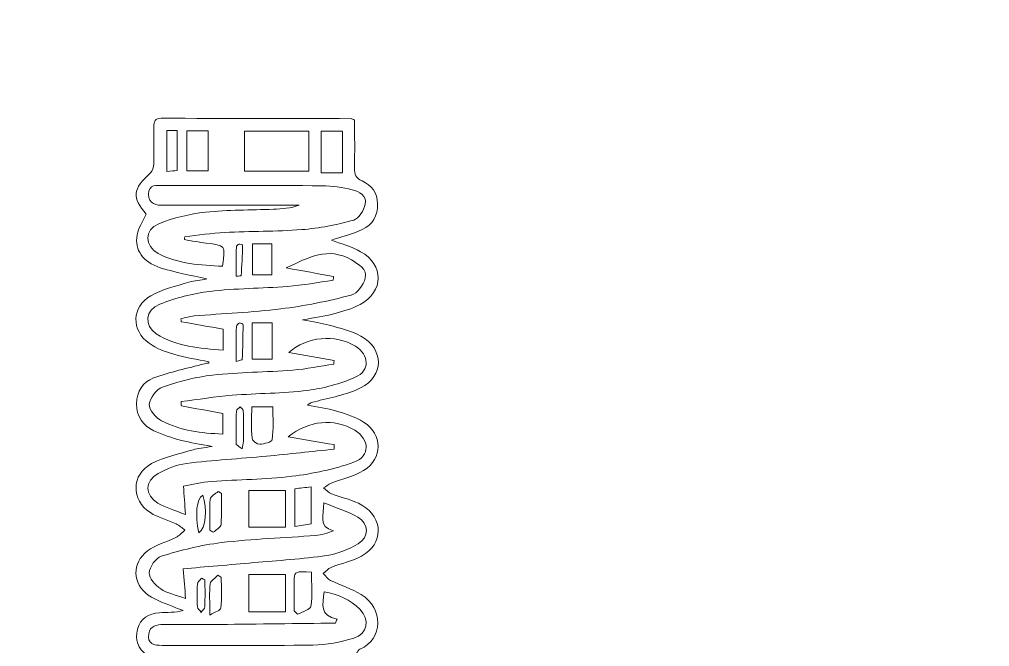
# Model space of a CAD drawing. Header units: centimetres. Extents: x -162 to 162, y -134 to 134.
# Drawn here: x 19.09 to 25.2, y -90.63 to -86.67 of the extents above; entities that cross this region are included whole.
import ezdxf

# ---------------------------------------------------------------- set-up
doc = ezdxf.new("R2010")
doc.units = ezdxf.units.CM
doc.header["$MEASUREMENT"] = 0
doc.layers.add('Capa 1', color=7, linetype='Continuous')
doc.layers.add('GUIDE', color=7, linetype='Continuous')

msp = doc.modelspace()

# ---------------------------------------------------------------- linework, layer by layer
at = {"layer": 'Capa 1', "lineweight": 9}
msp.add_open_spline([(25.03256, -91.25533), (25.02714, -91.21324), (25.01722, -91.17159), (25.0015, -91.13138), (24.92153, -90.9271), (24.73119, -90.79514), (24.51658, -90.79514), (24.44485, -90.79514), (24.37461, -90.80997), (24.30779, -90.83929), (24.17754, -90.89643), (24.07922, -90.99789), (24.03093, -91.12495), (23.99438, -91.22116), (23.98869, -91.32647), (24.01271, -91.43039), (24.02037, -91.46351), (24.03075, -91.49654), (24.04449, -91.52901), (23.91049, -91.56348), (23.78147, -91.59638), (23.65429, -91.62854), (23.48712, -91.67081), (23.32349, -91.71167), (23.1596, -91.75175), (23.11622, -91.76234), (23.07246, -91.77118), (23.02864, -91.7801), (22.95358, -91.79546), (22.87772, -91.80977), (22.79876, -91.82381), (22.7494, -91.83265), (22.69975, -91.84158), (22.64993, -91.85094), (22.64993, -91.85094), (22.64689, -91.82827), (22.64689, -91.82827), (22.64689, -91.82827), (22.63476, -91.73731), (22.63476, -91.73731), (22.63476, -91.73731), (22.46921, -91.75945), (22.46921, -91.75945), (22.46921, -91.75945), (22.16631, -91.79997), (22.16631, -91.79997), (22.16631, -91.79997), (22.17127, -91.83698), (22.17127, -91.83698), (22.17127, -91.83698), (22.18164, -91.91434), (22.18164, -91.91434), (22.18086, -91.91442), (22.18007, -91.91451), (22.17929, -91.9146), (22.04245, -91.93101), (21.905, -91.94435), (21.76742, -91.95638), (21.73493, -91.95923), (21.70246, -91.96207), (21.66995, -91.96465), (21.53864, -91.97515), (21.4072, -91.98399), (21.27576, -91.99073), (21.25988, -91.99152), (21.24401, -91.99195), (21.22812, -91.99274), (21.22812, -91.99274), (21.00356, -91.99318), (21.00356, -91.99318), (21.00345, -91.67833), (21.00318, -91.36349), (21.00046, -91.04864), (20.99944, -90.93095), (21.02266, -90.85329), (21.14077, -90.82021), (21.19309, -90.80555), (21.20522, -90.76841), (21.2033, -90.71682), (21.20236, -90.69162), (21.21634, -90.65015), (21.23472, -90.64236), (21.38248, -90.57975), (21.38405, -90.38299), (21.24254, -90.29776), (21.18233, -90.26149), (21.11325, -90.24023), (21.04974, -90.20903), (21.03167, -90.20015), (21.01898, -90.18033), (21.00383, -90.1655), (21.02006, -90.15215), (21.03429, -90.13369), (21.0529, -90.12634), (21.11652, -90.10105), (21.18649, -90.08819), (21.24528, -90.05502), (21.38367, -89.97705), (21.38499, -89.81482), (21.24747, -89.73427), (21.18945, -89.70027), (21.11908, -89.68785), (21.05542, -89.66282), (21.03662, -89.65543), (21.02154, -89.63854), (21.00476, -89.62598), (21.02114, -89.61574), (21.03644, -89.60279), (21.05408, -89.59579), (21.122, -89.56871), (21.19683, -89.55348), (21.25775, -89.51564), (21.38094, -89.43903), (21.37991, -89.28865), (21.25788, -89.21068), (21.20704, -89.17817), (21.14645, -89.15866), (21.08792, -89.1412), (21.0281, -89.12335), (20.96536, -89.11526), (20.90391, -89.10292), (20.91855, -89.08874), (20.93372, -89.08704), (20.94819, -89.08288), (21.04571, -89.05505), (21.14994, -89.04035), (21.23896, -88.9955), (21.38846, -88.92016), (21.38722, -88.74957), (21.24101, -88.66867), (21.18004, -88.63494), (21.1086, -88.61897), (21.04061, -88.5995), (20.99256, -88.58572), (20.94231, -88.57968), (20.87291, -88.56629), (20.95326, -88.55098), (21.01229, -88.54328), (21.06927, -88.52792), (21.12617, -88.51256), (21.1848, -88.49659), (21.23607, -88.46872), (21.38615, -88.38721), (21.3878, -88.21933), (21.23891, -88.1362), (21.17985, -88.10321), (21.11226, -88.08549), (21.05602, -88.06375), (21.11578, -88.04336), (21.18497, -88.02555), (21.24896, -87.99637), (21.31435, -87.96653), (21.34716, -87.90965), (21.34586, -87.83527), (21.34464, -87.76553), (21.30964, -87.71626), (21.2486, -87.69036), (21.20777, -87.67304), (21.19949, -87.64818), (21.20032, -87.60859), (21.20247, -87.50704), (21.20104, -87.4054), (21.20104, -87.30779), (21.18926, -87.30166), (21.18523, -87.29772), (21.18119, -87.29768), (20.78178, -87.29667), (20.38238, -87.29632), (19.98297, -87.29484), (19.94306, -87.29466), (19.93594, -87.31505), (19.93637, -87.34843), (19.93737, -87.42688), (19.93775, -87.50538), (19.93553, -87.58378), (19.93499, -87.60294), (19.92914, -87.62819), (19.9161, -87.63978), (19.8012, -87.74181), (19.79636, -87.79397), (19.88854, -87.89998), (19.86734, -87.94627), (19.83838, -87.98657), (19.83087, -88.0305), (19.81451, -88.12631), (19.86447, -88.19964), (19.97684, -88.23701), (20.07059, -88.2682), (20.16936, -88.28426), (20.27068, -88.30815), (20.23017, -88.31515), (20.19234, -88.31769), (20.15716, -88.32863), (20.07621, -88.35392), (19.99, -88.37199), (19.91783, -88.41359), (19.79509, -88.48439), (19.79219, -88.63196), (19.90731, -88.71396), (19.95243, -88.74607), (20.008, -88.76685), (20.06179, -88.7826), (20.13416, -88.80374), (20.20943, -88.81498), (20.28345, -88.83047), (20.28337, -88.83314), (20.2833, -88.83581), (20.28323, -88.83848), (20.27393, -88.83975), (20.26435, -88.84001), (20.25537, -88.84241), (20.14827, -88.87142), (20.03892, -88.89439), (19.93504, -88.93233), (19.86719, -88.95709), (19.82864, -89.01694), (19.82747, -89.09474), (19.82625, -89.17577), (19.86731, -89.23186), (19.93582, -89.26476), (19.99087, -89.29119), (20.0505, -89.30947), (20.10967, -89.32558), (20.16598, -89.34089), (20.22433, -89.34863), (20.30268, -89.36373), (20.24845, -89.37318), (20.2149, -89.37567), (20.18349, -89.38517), (20.09546, -89.41186), (20.00209, -89.42975), (19.92223, -89.47245), (19.79323, -89.54145), (19.79157, -89.70154), (19.91427, -89.7813), (19.96299, -89.81298), (20.02295, -89.82698), (20.07656, -89.8517), (20.09684, -89.86106), (20.11364, -89.87795), (20.13203, -89.89143), (20.11291, -89.90731), (20.09592, -89.92748), (20.07427, -89.93833), (20.01547, -89.96778), (19.94758, -89.98379), (19.89623, -90.02238), (19.79686, -90.09702), (19.80001, -90.22933), (19.90152, -90.30113), (19.95252, -90.33718), (20.01642, -90.35503), (20.07468, -90.38072), (20.08991, -90.38741), (20.10586, -90.39244), (20.12147, -90.39826), (20.06924, -90.41226), (20.01992, -90.41012), (19.97085, -90.41274), (19.90286, -90.41637), (19.85123, -90.44862), (19.83318, -90.51631), (19.81573, -90.58172), (19.83477, -90.63829), (19.8924, -90.67898), (19.9073, -90.68948), (19.93362, -90.70387), (19.93247, -90.71398), (19.92186, -90.80665), (19.99672, -90.8217), (20.05396, -90.84729), (20.1131, -90.87372), (20.13465, -90.90877), (20.1344, -90.97619), (20.13309, -91.3158), (20.13297, -91.65536), (20.13288, -91.99497), (20.13288, -91.99497), (20.01146, -91.99523), (20.01146, -91.99523), (19.97557, -91.9937), (19.93969, -91.99226), (19.90375, -91.99047), (19.77882, -91.98408), (19.65374, -91.97642), (19.52856, -91.96662), (19.49379, -91.96391), (19.45901, -91.96067), (19.42424, -91.95769), (19.28159, -91.9454), (19.13893, -91.93184), (18.9966, -91.91504), (18.99589, -91.91495), (18.99517, -91.91486), (18.99445, -91.91477), (18.99445, -91.91477), (19.00154, -91.8614), (19.00154, -91.8614), (19.00154, -91.8614), (19.00967, -91.80027), (19.00967, -91.80027), (19.00967, -91.80027), (18.54197, -91.7367), (18.54197, -91.7367), (18.54197, -91.7367), (18.52946, -91.83081), (18.52946, -91.83081), (18.52946, -91.83081), (18.52632, -91.85435), (18.52632, -91.85435), (18.50431, -91.84424), (18.48063, -91.83777), (18.45791, -91.83291), (18.05237, -91.74659), (17.62866, -91.6523), (17.13442, -91.53841), (17.16603, -91.44609), (17.18067, -91.36025), (17.17839, -91.28123), (17.17612, -91.20217), (17.15693, -91.12989), (17.12088, -91.06475), (17.09684, -91.02126), (17.06531, -90.98096), (17.0263, -90.9439), (17.004, -90.92268), (16.9806, -90.90483), (16.95685, -90.88816), (16.87032, -90.82743), (16.77467, -90.79562), (16.67082, -90.79562), (16.61801, -90.79562), (16.56342, -90.80389), (16.50857, -90.82017), (16.32677, -90.87425), (16.19204, -91.02462), (16.15062, -91.20843), (16.14362, -91.23945), (16.13854, -91.27117), (16.13714, -91.30385), (16.12745, -91.53071), (16.28023, -91.74633), (16.49248, -91.80539), (16.57162, -91.8274), (16.6509, -91.84906), (16.7302, -91.8705), (16.7302, -91.8705), (16.72112, -91.90659), (16.72112, -91.90659), (16.72112, -91.90659), (16.71723, -91.92265), (16.71723, -91.92265), (16.71493, -91.93245), (16.71255, -91.94256), (16.70957, -91.95253), (16.67968, -92.05268), (16.66015, -92.11805), (16.68001, -92.17501), (16.68284, -92.18315), (16.68648, -92.19112), (16.691, -92.19899), (16.72791, -92.26313), (16.80141, -92.28085), (16.91272, -92.30767), (17.24219, -92.38708), (17.5685, -92.46111), (17.87901, -92.53024), (17.87901, -92.53024), (17.87658, -92.54114), (17.87658, -92.54114), (17.87658, -92.54114), (17.87609, -92.54332), (17.87609, -92.54332), (17.87504, -92.54805), (17.87379, -92.55238), (17.87267, -92.55702), (17.86935, -92.5708), (17.86596, -92.58463), (17.8625, -92.59775), (17.85494, -92.62654), (17.84837, -92.65625), (17.84342, -92.68662), (17.84048, -92.70468), (17.83737, -92.72267), (17.837, -92.74152), (17.83614, -92.78725), (17.86351, -92.85524), (17.91009, -92.89138), (17.92333, -92.90166), (17.93789, -92.9098), (17.95409, -92.91356), (17.99119, -92.92222), (18.02833, -92.92931), (18.0655, -92.93666), (18.13508, -92.95044), (18.20515, -92.96318), (18.27802, -92.97569), (18.30994, -92.98111), (18.34234, -92.98676), (18.37494, -92.99249), (18.37494, -92.99249), (18.36928, -93.03497), (18.36928, -93.03497), (18.36928, -93.03497), (18.36076, -93.09907), (18.36076, -93.09907), (18.36076, -93.09907), (18.82944, -93.15634), (18.82944, -93.15634), (18.82944, -93.15634), (18.82944, -93.1563), (18.82944, -93.1563), (18.82944, -93.1563), (18.82944, -93.1563), (18.82944, -93.1563), (18.82944, -93.1563), (18.83751, -93.09566), (18.83751, -93.09566), (18.83751, -93.09566), (18.84285, -93.05545), (18.84285, -93.05545), (18.93232, -93.0663), (19.02184, -93.07606), (19.1114, -93.08525), (19.11096, -93.08739), (19.11051, -93.0894), (19.11007, -93.09155), (19.10862, -93.0985), (19.10716, -93.10546), (19.10574, -93.11211), (19.10145, -93.13189), (19.09705, -93.15228), (19.09408, -93.17358), (19.08075, -93.26914), (19.07025, -93.34461), (19.11635, -93.40088), (19.14734, -93.43868), (19.19372, -93.45259), (19.24784, -93.45981), (19.2749, -93.4634), (19.30328, -93.46594), (19.33388, -93.46773), (19.38188, -93.47058), (19.42989, -93.47395), (19.47789, -93.47714), (19.49036, -93.47797), (19.50282, -93.47876), (19.51529, -93.47959), (19.51529, -93.47959), (19.51529, -94.96464), (19.51529, -94.96464), (19.51529, -95.1803), (19.69171, -95.35671), (19.90735, -95.35671), (19.90735, -95.35671), (20.20098, -95.35671), (20.20098, -95.35671), (20.20098, -95.35671), (20.20098, -93.82042), (20.20098, -93.82042), (20.20098, -93.82042), (20.32548, -93.82042), (20.32548, -93.82042), (20.32548, -93.82042), (20.8478, -93.82042), (20.8478, -93.82042), (20.8478, -93.82042), (20.98015, -93.82042), (20.98015, -93.82042), (20.98015, -93.82042), (20.98015, -95.35671), (20.98015, -95.35671), (20.98015, -95.35671), (21.3371, -95.35671), (21.3371, -95.35671), (21.55275, -95.35671), (21.72919, -95.1803), (21.72919, -94.96464), (21.72919, -94.96464), (21.72919, -93.47163), (21.72919, -93.47163), (21.72921, -93.47158), (21.72921, -93.47158), (21.72923, -93.47158), (21.78409, -93.46939), (21.83904, -93.46712), (21.89357, -93.46515), (21.90868, -93.46463), (21.92242, -93.46261), (21.93593, -93.46038), (21.93834, -93.45999), (21.94111, -93.45999), (21.94347, -93.45955), (21.96561, -93.45531), (21.98484, -93.44804), (22.00239, -93.43912), (22.00661, -93.43693), (22.01061, -93.43457), (22.01457, -93.43216), (22.03115, -93.42197), (22.04622, -93.41028), (22.05797, -93.39537), (22.058, -93.39537), (22.05804, -93.39532), (22.05806, -93.39532), (22.0666, -93.38443), (22.07362, -93.37261), (22.07911, -93.35988), (22.07982, -93.35822), (22.07999, -93.35625), (22.08065, -93.35459), (22.09017, -93.3303), (22.09487, -93.30313), (22.09367, -93.2726), (22.09303, -93.25623), (22.09085, -93.23904), (22.08714, -93.22097), (22.08243, -93.19804), (22.08016, -93.17253), (22.07754, -93.143), (22.07611, -93.12699), (22.07462, -93.11019), (22.07262, -93.0922), (22.07262, -93.0922), (22.07193, -93.08599), (22.07193, -93.08599), (22.07193, -93.08599), (22.07173, -93.0842), (22.07173, -93.0842), (22.1595, -93.07492), (22.24716, -93.06512), (22.33455, -93.05427), (22.33455, -93.05427), (22.34296, -93.11692), (22.34296, -93.11692), (22.34296, -93.11692), (22.34862, -93.15914), (22.34862, -93.15914), (22.34862, -93.15914), (22.81597, -93.09544), (22.81597, -93.09544), (22.81597, -93.09544), (22.81322, -93.07483), (22.81322, -93.07483), (22.81322, -93.07483), (22.80222, -92.9924), (22.80222, -92.9924), (22.83715, -92.98645), (22.87154, -92.98085), (22.90527, -92.97538), (23.00872, -92.95867), (23.10642, -92.94283), (23.20434, -92.91881), (23.24036, -92.90993), (23.27327, -92.88306), (23.29758, -92.85021), (23.31091, -92.83218), (23.32132, -92.8124), (23.32856, -92.79276), (23.33452, -92.77661), (23.33847, -92.7606), (23.33921, -92.74586), (23.34072, -92.71514), (23.3365, -92.68596), (23.33029, -92.65756), (23.32575, -92.63678), (23.32026, -92.61639), (23.3146, -92.5964), (23.3096, -92.57872), (23.30443, -92.56043), (23.30038, -92.54262), (23.30038, -92.54262), (23.29846, -92.53422), (23.29846, -92.53422), (23.53527, -92.4805), (23.77475, -92.42274), (24.00646, -92.36678), (24.1184, -92.33974), (24.23032, -92.31275), (24.34232, -92.28606), (24.50294, -92.24786), (24.51909, -92.15169), (24.50434, -92.07775), (24.49942, -92.05308), (24.49283, -92.02945), (24.48564, -92.007), (24.47846, -91.9846), (24.47069, -91.96334), (24.4634, -91.94339), (24.46006, -91.93429), (24.45721, -91.92602), (24.45422, -91.91749), (24.45248, -91.91259), (24.45045, -91.9072), (24.44891, -91.90252), (24.44891, -91.90252), (24.44533, -91.89167), (24.44533, -91.89167), (24.44533, -91.89167), (24.43886, -91.87198), (24.43886, -91.87198), (24.46676, -91.86455), (24.49447, -91.8568), (24.52233, -91.84928), (24.57598, -91.83475), (24.6297, -91.82036), (24.68307, -91.80548), (24.71582, -91.79638), (24.74703, -91.78395), (24.77639, -91.7686), (24.86447, -91.72248), (24.93592, -91.64933), (24.98247, -91.55613), (25.02922, -91.4625), (25.04572, -91.35754), (25.03256, -91.25533)], degree=3, knots=[0, 0, 0, 0, 0.004878, 0.004878, 0.004878, 0.0097561, 0.0097561, 0.0097561, 0.0146341, 0.0146341, 0.0146341, 0.0195122, 0.0195122, 0.0195122, 0.0243902, 0.0243902, 0.0243902, 0.0292683, 0.0292683, 0.0292683, 0.0341463, 0.0341463, 0.0341463, 0.0390244, 0.0390244, 0.0390244, 0.0439024, 0.0439024, 0.0439024, 0.0487805, 0.0487805, 0.0487805, 0.0536585, 0.0536585, 0.0536585, 0.0585366, 0.0585366, 0.0585366, 0.0634146, 0.0634146, 0.0634146, 0.0682927, 0.0682927, 0.0682927, 0.0731707, 0.0731707, 0.0731707, 0.0780488, 0.0780488, 0.0780488, 0.0829268, 0.0829268, 0.0829268, 0.0878049, 0.0878049, 0.0878049, 0.0926829, 0.0926829, 0.0926829, 0.097561, 0.097561, 0.097561, 0.102439, 0.102439, 0.102439, 0.1073171, 0.1073171, 0.1073171, 0.1121951, 0.1121951, 0.1121951, 0.1170732, 0.1170732, 0.1170732, 0.1219512, 0.1219512, 0.1219512, 0.1268293, 0.1268293, 0.1268293, 0.1317073, 0.1317073, 0.1317073, 0.1365854, 0.1365854, 0.1365854, 0.1414634, 0.1414634, 0.1414634, 0.1463415, 0.1463415, 0.1463415, 0.1512195, 0.1512195, 0.1512195, 0.1560976, 0.1560976, 0.1560976, 0.1609756, 0.1609756, 0.1609756, 0.1658537, 0.1658537, 0.1658537, 0.1707317, 0.1707317, 0.1707317, 0.1756098, 0.1756098, 0.1756098, 0.1804878, 0.1804878, 0.1804878, 0.1853659, 0.1853659, 0.1853659, 0.1902439, 0.1902439, 0.1902439, 0.195122, 0.195122, 0.195122, 0.2, 0.2, 0.2, 0.204878, 0.204878, 0.204878, 0.2097561, 0.2097561, 0.2097561, 0.2146341, 0.2146341, 0.2146341, 0.2195122, 0.2195122, 0.2195122, 0.2243902, 0.2243902, 0.2243902, 0.2292683, 0.2292683, 0.2292683, 0.2341463, 0.2341463, 0.2341463, 0.2390244, 0.2390244, 0.2390244, 0.2439024, 0.2439024, 0.2439024, 0.2487805, 0.2487805, 0.2487805, 0.2536585, 0.2536585, 0.2536585, 0.2585366, 0.2585366, 0.2585366, 0.2634146, 0.2634146, 0.2634146, 0.2682927, 0.2682927, 0.2682927, 0.2731707, 0.2731707, 0.2731707, 0.2780488, 0.2780488, 0.2780488, 0.2829268, 0.2829268, 0.2829268, 0.2878049, 0.2878049, 0.2878049, 0.2926829, 0.2926829, 0.2926829, 0.297561, 0.297561, 0.297561, 0.302439, 0.302439, 0.302439, 0.3073171, 0.3073171, 0.3073171, 0.3121951, 0.3121951, 0.3121951, 0.3170732, 0.3170732, 0.3170732, 0.3219512, 0.3219512, 0.3219512, 0.3268293, 0.3268293, 0.3268293, 0.3317073, 0.3317073, 0.3317073, 0.3365854, 0.3365854, 0.3365854, 0.3414634, 0.3414634, 0.3414634, 0.3463415, 0.3463415, 0.3463415, 0.3512195, 0.3512195, 0.3512195, 0.3560976, 0.3560976, 0.3560976, 0.3609756, 0.3609756, 0.3609756, 0.3658537, 0.3658537, 0.3658537, 0.3707317, 0.3707317, 0.3707317, 0.3756098, 0.3756098, 0.3756098, 0.3804878, 0.3804878, 0.3804878, 0.3853659, 0.3853659, 0.3853659, 0.3902439, 0.3902439, 0.3902439, 0.395122, 0.395122, 0.395122, 0.4, 0.4, 0.4, 0.404878, 0.404878, 0.404878, 0.4097561, 0.4097561, 0.4097561, 0.4146341, 0.4146341, 0.4146341, 0.4195122, 0.4195122, 0.4195122, 0.4243902, 0.4243902, 0.4243902, 0.4292683, 0.4292683, 0.4292683, 0.4341463, 0.4341463, 0.4341463, 0.4390244, 0.4390244, 0.4390244, 0.4439024, 0.4439024, 0.4439024, 0.4487805, 0.4487805, 0.4487805, 0.4536585, 0.4536585, 0.4536585, 0.4585366, 0.4585366, 0.4585366, 0.4634146, 0.4634146, 0.4634146, 0.4682927, 0.4682927, 0.4682927, 0.4731707, 0.4731707, 0.4731707, 0.4780488, 0.4780488, 0.4780488, 0.4829268, 0.4829268, 0.4829268, 0.4878049, 0.4878049, 0.4878049, 0.4926829, 0.4926829, 0.4926829, 0.497561, 0.497561, 0.497561, 0.502439, 0.502439, 0.502439, 0.5073171, 0.5073171, 0.5073171, 0.5121951, 0.5121951, 0.5121951, 0.5170732, 0.5170732, 0.5170732, 0.5219512, 0.5219512, 0.5219512, 0.5268293, 0.5268293, 0.5268293, 0.5317073, 0.5317073, 0.5317073, 0.5365854, 0.5365854, 0.5365854, 0.5414634, 0.5414634, 0.5414634, 0.5463415, 0.5463415, 0.5463415, 0.5512195, 0.5512195, 0.5512195, 0.5560976, 0.5560976, 0.5560976, 0.5609756, 0.5609756, 0.5609756, 0.5658537, 0.5658537, 0.5658537, 0.5707317, 0.5707317, 0.5707317, 0.5756098, 0.5756098, 0.5756098, 0.5804878, 0.5804878, 0.5804878, 0.5853659, 0.5853659, 0.5853659, 0.5902439, 0.5902439, 0.5902439, 0.595122, 0.595122, 0.595122, 0.6, 0.6, 0.6, 0.604878, 0.604878, 0.604878, 0.6097561, 0.6097561, 0.6097561, 0.6146341, 0.6146341, 0.6146341, 0.6195122, 0.6195122, 0.6195122, 0.6243902, 0.6243902, 0.6243902, 0.6292683, 0.6292683, 0.6292683, 0.6341463, 0.6341463, 0.6341463, 0.6390244, 0.6390244, 0.6390244, 0.6439024, 0.6439024, 0.6439024, 0.6487805, 0.6487805, 0.6487805, 0.6536585, 0.6536585, 0.6536585, 0.6585366, 0.6585366, 0.6585366, 0.6634146, 0.6634146, 0.6634146, 0.6682927, 0.6682927, 0.6682927, 0.6731707, 0.6731707, 0.6731707, 0.6780488, 0.6780488, 0.6780488, 0.6829268, 0.6829268, 0.6829268, 0.6878049, 0.6878049, 0.6878049, 0.6926829, 0.6926829, 0.6926829, 0.697561, 0.697561, 0.697561, 0.702439, 0.702439, 0.702439, 0.7073171, 0.7073171, 0.7073171, 0.7121951, 0.7121951, 0.7121951, 0.7170732, 0.7170732, 0.7170732, 0.7219512, 0.7219512, 0.7219512, 0.7268293, 0.7268293, 0.7268293, 0.7317073, 0.7317073, 0.7317073, 0.7365854, 0.7365854, 0.7365854, 0.7414634, 0.7414634, 0.7414634, 0.7463415, 0.7463415, 0.7463415, 0.7512195, 0.7512195, 0.7512195, 0.7560976, 0.7560976, 0.7560976, 0.7609756, 0.7609756, 0.7609756, 0.7658537, 0.7658537, 0.7658537, 0.7707317, 0.7707317, 0.7707317, 0.7756098, 0.7756098, 0.7756098, 0.7804878, 0.7804878, 0.7804878, 0.7853659, 0.7853659, 0.7853659, 0.7902439, 0.7902439, 0.7902439, 0.795122, 0.795122, 0.795122, 0.8, 0.8, 0.8, 0.804878, 0.804878, 0.804878, 0.8097561, 0.8097561, 0.8097561, 0.8146341, 0.8146341, 0.8146341, 0.8195122, 0.8195122, 0.8195122, 0.8243902, 0.8243902, 0.8243902, 0.8292683, 0.8292683, 0.8292683, 0.8341463, 0.8341463, 0.8341463, 0.8390244, 0.8390244, 0.8390244, 0.8439024, 0.8439024, 0.8439024, 0.8487805, 0.8487805, 0.8487805, 0.8536585, 0.8536585, 0.8536585, 0.8585366, 0.8585366, 0.8585366, 0.8634146, 0.8634146, 0.8634146, 0.8682927, 0.8682927, 0.8682927, 0.8731707, 0.8731707, 0.8731707, 0.8780488, 0.8780488, 0.8780488, 0.8829268, 0.8829268, 0.8829268, 0.8878049, 0.8878049, 0.8878049, 0.8926829, 0.8926829, 0.8926829, 0.897561, 0.897561, 0.897561, 0.902439, 0.902439, 0.902439, 0.9073171, 0.9073171, 0.9073171, 0.9121951, 0.9121951, 0.9121951, 0.9170732, 0.9170732, 0.9170732, 0.9219512, 0.9219512, 0.9219512, 0.9268293, 0.9268293, 0.9268293, 0.9317073, 0.9317073, 0.9317073, 0.9365854, 0.9365854, 0.9365854, 0.9414634, 0.9414634, 0.9414634, 0.9463415, 0.9463415, 0.9463415, 0.9512195, 0.9512195, 0.9512195, 0.9560976, 0.9560976, 0.9560976, 0.9609756, 0.9609756, 0.9609756, 0.9658537, 0.9658537, 0.9658537, 0.9707317, 0.9707317, 0.9707317, 0.9756098, 0.9756098, 0.9756098, 0.9804878, 0.9804878, 0.9804878, 0.9853659, 0.9853659, 0.9853659, 0.9902439, 0.9902439, 0.9902439, 0.995122, 0.995122, 0.995122, 1, 1, 1, 1], dxfattribs=at)
at = {"layer": 'Capa 1', "color": 4, "lineweight": 9}
for points, knots in [([(20.01849, -87.37299), (20.01849, -87.46212), (20.01849, -87.54353), (20.01849, -87.62989), (20.04417, -87.6279), (20.06394, -87.62637), (20.08325, -87.62488), (20.08325, -87.53759), (20.08325, -87.45604), (20.08325, -87.37299), (20.05981, -87.37299), (20.04142, -87.37299), (20.01849, -87.37299)], [0, 0, 0, 0, 0.25, 0.25, 0.25, 0.5, 0.5, 0.5, 0.75, 0.75, 0.75, 1, 1, 1, 1]), ([(20.27882, -87.62645), (20.27882, -87.54181), (20.27882, -87.46044), (20.27882, -87.37477), (20.23266, -87.37477), (20.1894, -87.37477), (20.14436, -87.37477), (20.14436, -87.46062), (20.14436, -87.54189), (20.14436, -87.62645), (20.19087, -87.62645), (20.23242, -87.62645), (20.27882, -87.62645)], [0, 0, 0, 0, 0.25, 0.25, 0.25, 0.5, 0.5, 0.5, 0.75, 0.75, 0.75, 1, 1, 1, 1]), ([(20.91269, -87.62879), (20.91269, -87.54462), (20.91269, -87.46083), (20.91269, -87.37538), (20.77457, -87.37538), (20.64097, -87.37538), (20.50695, -87.37538), (20.50695, -87.462), (20.50695, -87.54339), (20.50695, -87.62879), (20.64471, -87.62879), (20.77678, -87.62879), (20.91269, -87.62879)], [0, 0, 0, 0, 0.25, 0.25, 0.25, 0.5, 0.5, 0.5, 0.75, 0.75, 0.75, 1, 1, 1, 1]), ([(21.12404, -87.37548), (21.07696, -87.37548), (21.03382, -87.37548), (20.98984, -87.37548), (20.98984, -87.4651), (20.98984, -87.54942), (20.98984, -87.63828), (21.0372, -87.63828), (21.08014, -87.63828), (21.12404, -87.63828), (21.12404, -87.54778), (21.12404, -87.46331), (21.12404, -87.37548)], [0, 0, 0, 0, 0.25, 0.25, 0.25, 0.5, 0.5, 0.5, 0.75, 0.75, 0.75, 1, 1, 1, 1]), ([(20.12937, -88.05987), (20.12975, -88.05379), (20.13012, -88.04771), (20.1305, -88.04162), (20.21483, -88.03236), (20.29895, -88.01892), (20.38353, -88.01475), (20.54496, -88.00678), (20.70713, -88.01003), (20.86807, -87.99717), (20.9783, -87.98836), (21.08878, -87.96663), (21.19525, -87.93674), (21.22736, -87.92773), (21.25976, -87.87501), (21.26815, -87.83703), (21.2798, -87.78428), (21.23098, -87.75605), (21.1864, -87.7458), (21.12437, -87.73154), (21.06001, -87.72089), (20.99657, -87.72044), (20.6637, -87.71806), (20.3308, -87.71925), (19.99792, -87.7196), (19.95652, -87.71964), (19.90315, -87.70789), (19.90314, -87.77349), (19.90312, -87.83888), (19.95241, -87.84453), (20.00404, -87.84388), (20.08963, -87.8428), (20.17524, -87.8436), (20.26084, -87.8436), (20.4578, -87.84361), (20.65476, -87.8436), (20.85172, -87.8436), (20.79772, -87.86153), (20.74349, -87.86614), (20.68916, -87.86846), (20.54676, -87.87453), (20.40351, -87.87222), (20.26215, -87.8876), (20.16213, -87.89848), (20.06032, -87.92202), (19.96728, -87.95962), (19.87546, -87.99673), (19.87613, -88.1016), (19.96442, -88.14803), (20.09086, -88.21452), (20.23056, -88.22107), (20.36928, -88.22784), (20.38737, -88.09557), (20.38728, -88.09635), (20.26607, -88.08252), (20.22024, -88.07729), (20.17492, -88.06756), (20.12937, -88.05987)], [0, 0, 0, 0, 0.0526316, 0.0526316, 0.0526316, 0.1052632, 0.1052632, 0.1052632, 0.1578947, 0.1578947, 0.1578947, 0.2105263, 0.2105263, 0.2105263, 0.2631579, 0.2631579, 0.2631579, 0.3157895, 0.3157895, 0.3157895, 0.3684211, 0.3684211, 0.3684211, 0.4210526, 0.4210526, 0.4210526, 0.4736842, 0.4736842, 0.4736842, 0.5263158, 0.5263158, 0.5263158, 0.5789474, 0.5789474, 0.5789474, 0.6315789, 0.6315789, 0.6315789, 0.6842105, 0.6842105, 0.6842105, 0.7368421, 0.7368421, 0.7368421, 0.7894737, 0.7894737, 0.7894737, 0.8421053, 0.8421053, 0.8421053, 0.8947368, 0.8947368, 0.8947368, 0.9473684, 0.9473684, 0.9473684, 1, 1, 1, 1]), ([(20.10812, -88.57785), (20.10772, -88.57174), (20.10731, -88.56563), (20.10691, -88.55951), (20.13451, -88.55318), (20.16183, -88.54338), (20.18976, -88.54108), (20.37174, -88.52611), (20.55465, -88.51923), (20.73567, -88.49687), (20.88532, -88.47839), (21.0343, -88.44801), (21.18017, -88.40989), (21.21727, -88.40019), (21.25751, -88.34494), (21.26768, -88.30358), (21.28194, -88.24555), (21.22681, -88.21564), (21.18042, -88.18822), (21.03462, -88.10204), (20.90938, -88.17248), (20.77059, -88.23864), (20.87746, -88.25783), (20.9728, -88.27496), (21.06814, -88.29208), (21.06759, -88.30019), (21.06704, -88.3083), (21.06648, -88.31641), (20.9705, -88.32966), (20.87488, -88.34746), (20.77846, -88.35513), (20.61519, -88.36811), (20.4505, -88.36717), (20.28816, -88.38663), (20.18133, -88.39944), (20.07357, -88.42775), (19.97362, -88.46764), (19.8818, -88.50427), (19.87303, -88.60216), (19.95129, -88.65316), (20.07816, -88.73584), (20.2249, -88.74423), (20.37332, -88.75707), (20.37332, -88.70689), (20.37332, -88.66721), (20.37332, -88.62511), (20.28305, -88.60903), (20.19558, -88.59344), (20.10812, -88.57785)], [0, 0, 0, 0, 0.0625, 0.0625, 0.0625, 0.125, 0.125, 0.125, 0.1875, 0.1875, 0.1875, 0.25, 0.25, 0.25, 0.3125, 0.3125, 0.3125, 0.375, 0.375, 0.375, 0.4375, 0.4375, 0.4375, 0.5, 0.5, 0.5, 0.5625, 0.5625, 0.5625, 0.625, 0.625, 0.625, 0.6875, 0.6875, 0.6875, 0.75, 0.75, 0.75, 0.8125, 0.8125, 0.8125, 0.875, 0.875, 0.875, 0.9375, 0.9375, 0.9375, 1, 1, 1, 1]), ([(20.45555, -88.29063), (20.47326, -88.28934), (20.48625, -88.28922), (20.48631, -88.28828), (20.49036, -88.2241), (20.49365, -88.15986), (20.4954, -88.09559), (20.49547, -88.09308), (20.47891, -88.08644), (20.47206, -88.08844), (20.46527, -88.09042), (20.45641, -88.10081), (20.45627, -88.10767), (20.45504, -88.16818), (20.45555, -88.22873), (20.45555, -88.29063)], [0, 0, 0, 0, 0.2, 0.2, 0.2, 0.4, 0.4, 0.4, 0.6, 0.6, 0.6, 0.8, 0.8, 0.8, 1, 1, 1, 1]), ([(20.55762, -88.08654), (20.55762, -88.15686), (20.55762, -88.21915), (20.55762, -88.28311), (20.60136, -88.28311), (20.63988, -88.28311), (20.68034, -88.28311), (20.68034, -88.21412), (20.68034, -88.15035), (20.68034, -88.08654), (20.6371, -88.08654), (20.60008, -88.08654), (20.55762, -88.08654)], [0, 0, 0, 0, 0.25, 0.25, 0.25, 0.5, 0.5, 0.5, 0.75, 0.75, 0.75, 1, 1, 1, 1]), ([(20.4553, -88.82944), (20.47742, -88.82132), (20.49271, -88.81861), (20.49286, -88.81522), (20.49607, -88.74272), (20.49797, -88.67014), (20.49844, -88.59756), (20.49847, -88.59323), (20.48237, -88.58361), (20.47727, -88.58557), (20.4685, -88.58894), (20.45641, -88.59936), (20.45624, -88.60705), (20.45465, -88.67863), (20.4553, -88.75027), (20.4553, -88.82944)], [0, 0, 0, 0, 0.2, 0.2, 0.2, 0.4, 0.4, 0.4, 0.6, 0.6, 0.6, 0.8, 0.8, 0.8, 1, 1, 1, 1]), ([(20.55661, -88.5841), (20.55661, -88.66621), (20.55661, -88.73896), (20.55661, -88.81298), (20.60125, -88.81298), (20.64177, -88.81298), (20.68257, -88.81298), (20.68257, -88.73295), (20.68257, -88.6603), (20.68257, -88.5841), (20.63968, -88.5841), (20.60082, -88.5841), (20.55661, -88.5841)], [0, 0, 0, 0, 0.25, 0.25, 0.25, 0.5, 0.5, 0.5, 0.75, 0.75, 0.75, 1, 1, 1, 1]), ([(20.10971, -89.10897), (20.10933, -89.09984), (20.10896, -89.0907), (20.10858, -89.08157), (20.2157, -89.06791), (20.32248, -89.05024), (20.43, -89.04156), (20.58847, -89.02876), (20.74843, -89.03011), (20.90589, -89.01049), (21.00776, -88.99779), (21.11112, -88.9693), (21.20498, -88.92789), (21.29926, -88.8863), (21.29428, -88.78731), (21.20591, -88.73259), (21.07869, -88.65382), (20.90102, -88.67076), (20.7858, -88.77264), (20.88083, -88.78945), (20.97614, -88.80631), (21.07146, -88.82317), (21.07108, -88.83046), (21.07071, -88.83774), (21.07034, -88.84503), (20.98391, -88.85802), (20.89788, -88.87609), (20.81096, -88.88291), (20.64301, -88.89608), (20.47382, -88.89622), (20.30658, -88.91476), (20.19934, -88.92665), (20.09206, -88.95437), (19.99022, -88.99035), (19.95265, -89.00362), (19.91022, -89.05954), (19.90764, -89.09849), (19.9054, -89.13249), (19.94849, -89.18477), (19.98468, -89.20323), (20.10396, -89.26408), (20.23535, -89.28091), (20.37154, -89.28578), (20.37154, -89.2381), (20.37154, -89.19706), (20.37154, -89.15557), (20.28097, -89.13945), (20.19534, -89.12421), (20.10971, -89.10897)], [0, 0, 0, 0, 0.0625, 0.0625, 0.0625, 0.125, 0.125, 0.125, 0.1875, 0.1875, 0.1875, 0.25, 0.25, 0.25, 0.3125, 0.3125, 0.3125, 0.375, 0.375, 0.375, 0.4375, 0.4375, 0.4375, 0.5, 0.5, 0.5, 0.5625, 0.5625, 0.5625, 0.625, 0.625, 0.625, 0.6875, 0.6875, 0.6875, 0.75, 0.75, 0.75, 0.8125, 0.8125, 0.8125, 0.875, 0.875, 0.875, 0.9375, 0.9375, 0.9375, 1, 1, 1, 1]), ([(20.4548, -89.35178), (20.46775, -89.36118), (20.4807, -89.37058), (20.49365, -89.37998), (20.49599, -89.36332), (20.50013, -89.34669), (20.50036, -89.33), (20.50121, -89.26606), (20.50153, -89.20209), (20.49996, -89.13818), (20.49977, -89.13011), (20.48723, -89.12235), (20.48041, -89.11445), (20.47187, -89.1233), (20.4562, -89.13195), (20.45593, -89.14105), (20.45387, -89.21124), (20.4548, -89.28152), (20.4548, -89.35178)], [0, 0, 0, 0, 0.1666667, 0.1666667, 0.1666667, 0.3333333, 0.3333333, 0.3333333, 0.5, 0.5, 0.5, 0.6666667, 0.6666667, 0.6666667, 0.8333333, 0.8333333, 0.8333333, 1, 1, 1, 1]), ([(20.55268, -89.11373), (20.55268, -89.18536), (20.54957, -89.24933), (20.55499, -89.31256), (20.55625, -89.32729), (20.58691, -89.35092), (20.60336, -89.35036), (20.63121, -89.34941), (20.68078, -89.33505), (20.68232, -89.3218), (20.69033, -89.25292), (20.68605, -89.1826), (20.68605, -89.11373), (20.63709, -89.11373), (20.59982, -89.11373), (20.55268, -89.11373)], [0, 0, 0, 0, 0.2, 0.2, 0.2, 0.4, 0.4, 0.4, 0.6, 0.6, 0.6, 0.8, 0.8, 0.8, 1, 1, 1, 1]), ([(20.12282, -89.61505), (20.17596, -89.60566), (20.23803, -89.58932), (20.30096, -89.58462), (20.46882, -89.57211), (20.63808, -89.57293), (20.80482, -89.55245), (20.93749, -89.53616), (21.07143, -89.508), (21.19701, -89.46324), (21.30062, -89.42631), (21.29704, -89.31838), (21.20156, -89.26185), (21.07043, -89.18422), (20.91568, -89.19903), (20.78282, -89.30318), (20.88039, -89.31985), (20.97662, -89.33629), (21.07284, -89.35273), (21.07296, -89.3623), (21.07308, -89.37186), (21.0732, -89.38143), (20.93047, -89.39621), (20.78785, -89.41211), (20.64498, -89.42546), (20.47762, -89.44111), (20.30953, -89.45035), (20.14285, -89.47112), (20.08116, -89.47881), (20.01817, -89.50359), (19.96357, -89.53439), (19.87829, -89.58249), (19.87772, -89.67057), (19.96092, -89.72128), (20.00963, -89.75097), (20.06719, -89.76614), (20.13599, -89.79401), (20.13089, -89.72468), (20.12713, -89.67364), (20.12282, -89.61505)], [0, 0, 0, 0, 0.0769231, 0.0769231, 0.0769231, 0.1538462, 0.1538462, 0.1538462, 0.2307692, 0.2307692, 0.2307692, 0.3076923, 0.3076923, 0.3076923, 0.3846154, 0.3846154, 0.3846154, 0.4615385, 0.4615385, 0.4615385, 0.5384615, 0.5384615, 0.5384615, 0.6153846, 0.6153846, 0.6153846, 0.6923077, 0.6923077, 0.6923077, 0.7692308, 0.7692308, 0.7692308, 0.8461538, 0.8461538, 0.8461538, 0.9230769, 0.9230769, 0.9230769, 1, 1, 1, 1]), ([(20.36182, -89.66034), (20.35512, -89.65606), (20.34841, -89.65178), (20.3417, -89.6475), (20.32417, -89.66377), (20.29319, -89.67876), (20.29151, -89.69653), (20.28541, -89.76119), (20.2891, -89.82677), (20.2891, -89.892), (20.29634, -89.89651), (20.30359, -89.90101), (20.31083, -89.90552), (20.32783, -89.8891), (20.35786, -89.87388), (20.35948, -89.85606), (20.36541, -89.79129), (20.36182, -89.72565), (20.36182, -89.66034)], [0, 0, 0, 0, 0.1666667, 0.1666667, 0.1666667, 0.3333333, 0.3333333, 0.3333333, 0.5, 0.5, 0.5, 0.6666667, 0.6666667, 0.6666667, 0.8333333, 0.8333333, 0.8333333, 1, 1, 1, 1]), ([(20.53485, -89.64187), (20.53485, -89.72584), (20.53485, -89.80035), (20.53485, -89.87304), (20.61557, -89.87304), (20.69163, -89.87304), (20.76631, -89.87304), (20.76631, -89.78889), (20.76631, -89.71452), (20.76631, -89.64187), (20.68747, -89.64187), (20.61451, -89.64187), (20.53485, -89.64187)], [0, 0, 0, 0, 0.25, 0.25, 0.25, 0.5, 0.5, 0.5, 0.75, 0.75, 0.75, 1, 1, 1, 1]), ([(20.92691, -89.61931), (20.88907, -89.62335), (20.85721, -89.62676), (20.82379, -89.63033), (20.82379, -89.71243), (20.82379, -89.78725), (20.82379, -89.86954), (20.86119, -89.86344), (20.89286, -89.85827), (20.92691, -89.85272), (20.92691, -89.77558), (20.92691, -89.70263), (20.92691, -89.61931)], [0, 0, 0, 0, 0.25, 0.25, 0.25, 0.5, 0.5, 0.5, 0.75, 0.75, 0.75, 1, 1, 1, 1]), ([(20.12171, -90.13538), (20.26069, -90.12333), (20.41348, -90.11046), (20.56619, -90.09675), (20.71943, -90.083), (20.8734, -90.0739), (21.02543, -90.05169), (21.09361, -90.04173), (21.16323, -90.01369), (21.22247, -89.9778), (21.29376, -89.93462), (21.2926, -89.85232), (21.22142, -89.80986), (21.15888, -89.77254), (21.08647, -89.75177), (21.0065, -89.71878), (21.00919, -89.79867), (20.96672, -89.86942), (21.06805, -89.89615), (21.02867, -89.91005), (20.99293, -89.92217), (20.95646, -89.92504), (20.75809, -89.94064), (20.55872, -89.94711), (20.36134, -89.97053), (20.23327, -89.98572), (20.10615, -90.01848), (19.98269, -90.05658), (19.94816, -90.06723), (19.90909, -90.1238), (19.90712, -90.16115), (19.90538, -90.1942), (19.94596, -90.23925), (19.97943, -90.26187), (20.02054, -90.28966), (20.07367, -90.29964), (20.13643, -90.32279), (20.13124, -90.25678), (20.12737, -90.2075), (20.12171, -90.13538)], [0, 0, 0, 0, 0.0769231, 0.0769231, 0.0769231, 0.1538462, 0.1538462, 0.1538462, 0.2307692, 0.2307692, 0.2307692, 0.3076923, 0.3076923, 0.3076923, 0.3846154, 0.3846154, 0.3846154, 0.4615385, 0.4615385, 0.4615385, 0.5384615, 0.5384615, 0.5384615, 0.6153846, 0.6153846, 0.6153846, 0.6923077, 0.6923077, 0.6923077, 0.7692308, 0.7692308, 0.7692308, 0.8461538, 0.8461538, 0.8461538, 0.9230769, 0.9230769, 0.9230769, 1, 1, 1, 1]), ([(20.22, -89.90905), (20.26352, -89.88193), (20.27423, -89.75381), (20.244, -89.672), (20.205, -89.69609), (20.19471, -89.79017), (20.22, -89.90905)], [0, 0, 0, 0, 0.5, 0.5, 0.5, 1, 1, 1, 1]), ([(20.8204, -90.40066), (20.82741, -90.40791), (20.83442, -90.41516), (20.84142, -90.42242), (20.87083, -90.40585), (20.92256, -90.3926), (20.92559, -90.37213), (20.93608, -90.30127), (20.92963, -90.22791), (20.92963, -90.15632), (20.83115, -90.15158), (20.82327, -90.15318), (20.82123, -90.19691), (20.81809, -90.2647), (20.8204, -90.33273), (20.8204, -90.40066)], [0, 0, 0, 0, 0.2, 0.2, 0.2, 0.4, 0.4, 0.4, 0.6, 0.6, 0.6, 0.8, 0.8, 0.8, 1, 1, 1, 1]), ([(20.25829, -90.20498), (20.25104, -90.20157), (20.2438, -90.19815), (20.23655, -90.19474), (20.2276, -90.20723), (20.21179, -90.21928), (20.21093, -90.23231), (20.20778, -90.27954), (20.20801, -90.3272), (20.21076, -90.37448), (20.21148, -90.3868), (20.22596, -90.39833), (20.23412, -90.41022), (20.24218, -90.3983), (20.25665, -90.38667), (20.25719, -90.37442), (20.25968, -90.31803), (20.25829, -90.26148), (20.25829, -90.20498)], [0, 0, 0, 0, 0.1666667, 0.1666667, 0.1666667, 0.3333333, 0.3333333, 0.3333333, 0.5, 0.5, 0.5, 0.6666667, 0.6666667, 0.6666667, 0.8333333, 0.8333333, 0.8333333, 1, 1, 1, 1]), ([(20.28906, -90.42723), (20.32338, -90.40639), (20.35754, -90.39622), (20.35868, -90.38315), (20.36434, -90.31857), (20.36126, -90.25323), (20.36126, -90.18816), (20.35409, -90.18416), (20.34693, -90.18016), (20.33976, -90.17616), (20.32286, -90.19389), (20.29359, -90.21022), (20.29139, -90.22962), (20.28488, -90.28703), (20.28906, -90.34565), (20.28906, -90.42723)], [0, 0, 0, 0, 0.2, 0.2, 0.2, 0.4, 0.4, 0.4, 0.6, 0.6, 0.6, 0.8, 0.8, 0.8, 1, 1, 1, 1]), ([(20.53468, -90.17157), (20.53468, -90.25497), (20.53468, -90.32934), (20.53468, -90.40607), (20.61496, -90.40607), (20.69095, -90.40607), (20.76636, -90.40607), (20.76636, -90.32344), (20.76636, -90.24699), (20.76636, -90.17157), (20.68779, -90.17157), (20.61508, -90.17157), (20.53468, -90.17157)], [0, 0, 0, 0, 0.25, 0.25, 0.25, 0.5, 0.5, 0.5, 0.75, 0.75, 0.75, 1, 1, 1, 1]), ([(21.09037, -90.45234), (21.08693, -90.46092), (21.08348, -90.4695), (21.08004, -90.47808), (20.83799, -90.4808), (20.59594, -90.48391), (20.35388, -90.48609), (20.235, -90.48716), (20.1161, -90.48635), (19.99721, -90.48675), (19.95431, -90.48689), (19.91192, -90.49538), (19.90384, -90.54476), (19.89331, -90.60917), (19.93839, -90.61851), (19.98885, -90.61845), (20.30505, -90.61811), (20.6213, -90.62106), (20.93743, -90.616), (21.02391, -90.61461), (21.11305, -90.59897), (21.19548, -90.57267), (21.2838, -90.5445), (21.29873, -90.45728), (21.23469, -90.3909), (21.17388, -90.32787), (21.09685, -90.29589), (21.00836, -90.28169), (20.99971, -90.35857), (20.9807, -90.43258), (21.09037, -90.45234)], [0, 0, 0, 0, 0.1, 0.1, 0.1, 0.2, 0.2, 0.2, 0.3, 0.3, 0.3, 0.4, 0.4, 0.4, 0.5, 0.5, 0.5, 0.6, 0.6, 0.6, 0.7, 0.7, 0.7, 0.8, 0.8, 0.8, 0.9, 0.9, 0.9, 1, 1, 1, 1])]:
    msp.add_open_spline(points, degree=3, knots=knots, dxfattribs=at)
at = {"layer": 'GUIDE', "lineweight": 9}
for points in [[(154.95614, -133.81955), (154.95614, -133.81955), (-18.51418, -133.81955), (-18.51418, -133.81955), (-18.51418, -133.81955), (-18.51418, 9.29968), (-18.51418, 9.29968), (-18.51418, 9.29968), (154.95614, 9.29968), (154.95614, 9.29968), (154.95614, 9.29968), (154.95614, -133.81955), (154.95614, -133.81955)], [(-18.43797, -133.74342), (-18.43797, -133.74342), (154.87992, -133.74342), (154.87992, -133.74342), (154.87992, -133.74342), (154.87992, 9.22355), (154.87992, 9.22355), (154.87992, 9.22355), (-18.43797, 9.22355), (-18.43797, 9.22355), (-18.43797, 9.22355), (-18.43797, -133.74342), (-18.43797, -133.74342)]]:
    msp.add_open_spline(points, degree=3, knots=[0, 0, 0, 0, 0.25, 0.25, 0.25, 0.5, 0.5, 0.5, 0.75, 0.75, 0.75, 1, 1, 1, 1], dxfattribs=at)

doc.saveas('drawing.dxf')
